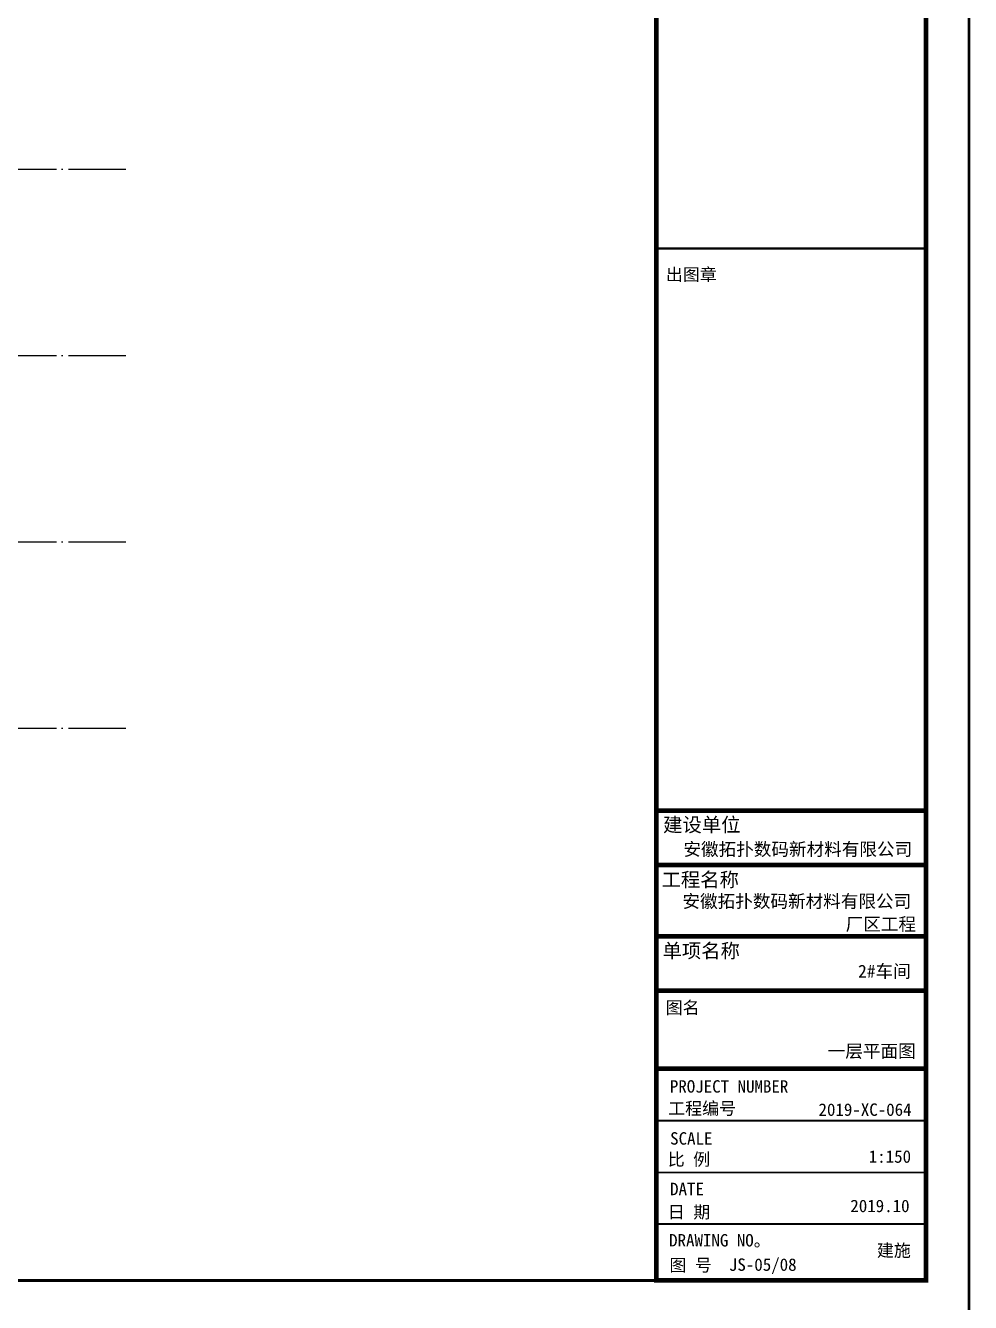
# Model space of a CAD drawing. Extents: x -518586 to 1253874, y -62343 to 661177.
# Drawn here: x 1220914 to 1253874, y 205740 to 250290 of the extents above; entities that cross this region are included whole.
import ezdxf

# ---------------------------------------------------------------- set-up
doc = ezdxf.new("R2010")
doc.units = 0
doc.header["$LTSCALE"] = 1000
doc.header["$MEASUREMENT"] = 0
doc.linetypes.add('DOTE', pattern=[2.42, 2, -0.2, 0.02, -0.2])
for name, color, linetype in [('DOTE', 9, 'DOTE'), ('PUB_TEXT', 7, 'Continuous'), ('图框', 7, 'Continuous')]:
    doc.layers.add(name, color=color, linetype=linetype)
doc.styles.add('宋体', font='SimSun.ttf', dxfattribs={"width": 0.8})
doc.styles.add('黑体', font='simhei.ttf')

msp = doc.modelspace()

# ---------------------------------------------------------------- linework, layer by layer
for p, q in [((1242920, 222898), (1252158, 222898)), ((1242920, 221000), (1252161, 221000)), ((1242920, 218518), (1252194, 218518)), ((1242920, 216621), (1252194, 216621))]:
    msp.add_line(p, q)
at = {"layer": 'DOTE', "color": 8}
for p, q in [((1111093, 245276), (1224495, 245276)), ((1111093, 238776), (1224495, 238776)), ((1111093, 232276), (1224495, 232276)), ((1111093, 225776), (1224495, 225776))]:
    msp.add_line(p, q, dxfattribs=at)
at = {"layer": '图框', "color": 0}
msp.add_line((1242920, 222898), (1252289, 222898), dxfattribs=at)
at = {"layer": '图框', "color": 4}
for points, const_width in [([(1096175, 205007), (1253825, 205007), (1253825, 294107), (1096175, 294107)], 98.6), ([(1099925, 206507), (1252325, 206507), (1252325, 292607), (1099925, 292607)], 98.6), ([(1242920, 292607), (1252325, 292607), (1252325, 206507), (1242920, 206507)], 163)]:
    msp.add_lwpolyline(points, close=True, dxfattribs=dict(at, const_width=const_width))
for points, const_width in [([(1242920, 292607), (1242920, 206507)], 163), ([(1242920, 222898), (1252289, 222898)], 164), ([(1242920, 221000), (1252292, 221000)], 164), ([(1242920, 218518), (1252325, 218518)], 164), ([(1242920, 216621), (1252325, 216621)], 164), ([(1242920, 213898), (1252325, 213898)], 164), ([(1242920, 212085), (1252325, 212085)], 66.6), ([(1242920, 210275), (1252325, 210275)], 66.6), ([(1242920, 208479), (1252325, 208479)], 66.6)]:
    msp.add_lwpolyline(points, dxfattribs=dict(at, const_width=const_width))
at = {"layer": '图框', "color": 0}
for points, const_width in [([(1242927, 242509), (1252332, 242509)], 82.5), ([(1242920, 222898), (1252289, 222898)], 66.6)]:
    msp.add_lwpolyline(points, dxfattribs=dict(at, const_width=const_width))

# ---------------------------------------------------------------- texts
at = {"layer": 'PUB_TEXT'}
for s, height, style, p in [('安徽拓扑数码新材料有限公司', 450, '宋体', (1243861, 221329)), ('安徽拓扑数码新材料有限公司', 450, '宋体', (1243828, 219514)), ('厂区工程', 450, '宋体', (1249521, 218715)), ('2#车间', 450, '黑体', (1249952, 217071)), ('一层平面图', 450, '宋体', (1248894, 214287, 0)), ('2019-XC-064', 433.86, '黑体', (1248574, 212251)), ('1:150', 433.9, '黑体', (1250327, 210615)), ('2019.10', 433.9, '黑体', (1249684, 208892)), ('建施', 433.9, '黑体', (1250611, 207340)), ('JS-05/08', 433.9, '黑体', (1245449, 206844))]:
    msp.add_text(s, height=height, dxfattribs=dict(at, style=style)).set_placement(p)
at = {"layer": '图框', "color": 4, "style": '黑体'}
for s, height, p in [('出图章', 433.9, (1243251, 241386)), ('建设单位', 495, (1243153, 222161)), ('工程名称', 495, (1243098, 220244)), ('单项名称', 495, (1243131, 217762)), ('图名', 433.9, (1243245, 215811)), ('工程编号', 433.9, (1243330, 212294)), ('SCALE', 433.9, (1243399, 211246)), ('比 例', 433.9, (1243316, 210515)), ('DATE', 433.9, (1243397, 209483)), ('日 期', 433.9, (1243316, 208679)), ('DRAWING NO。', 433.86, (1243363, 207693)), ('图 号', 433.9, (1243377, 206826))]:
    msp.add_text(s, height=height, dxfattribs=at).set_placement(p)
at = {"layer": '图框', "color": 0, "style": '黑体'}
msp.add_text('PROJECT NUMBER', height=433.86, dxfattribs=at).set_placement((1243389, 213061))

doc.saveas('drawing.dxf')
